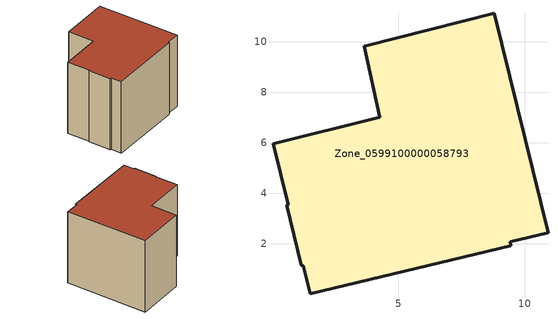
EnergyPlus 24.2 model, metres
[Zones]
Zone_0599100000058793
 floor ground (C_G): 10.92,2.43 9.43,2.07 9.45,1.92 1.52,0.02 1.24,1.12 1.15,1.15 0.58,3.53 0.64,3.55 0.04,5.96 4.27,7.01 3.64,9.81 8.8,11.12 z0
 wall outside (C_F): 9.43,2.07 10.92,2.43 8.8,11.12 3.64,9.81 4.27,7.01 0.04,5.96 0.64,3.55 0.58,3.53 1.15,1.15 1.24,1.12 1.52,0.02 9.45,1.92 9.43,2.07 z0:8.12
 roof outside (C_R): 0.58,3.53 1.15,1.15 1.24,1.12 1.52,0.02 9.45,1.92 9.43,2.07 10.92,2.43 8.8,11.12 3.64,9.81 4.27,7.01 0.04,5.96 0.64,3.55 z8.12
[BUILDING]
Pand.0599100000058793: North Axis=0; Terrain=City; Loads Convergence Tolerance Value=0.04; Temperature Convergence Tolerance Value=0.4; Solar Distribution=FullExterior; Maximum Number of Warmup Days=25; Minimum Number of Warmup Days=1
[Site:Location]
Rotterdam.The.Hague.AP_ZH_NLD Design_Conditions: Latitude=51.96; Longitude=4.45; Time Zone=1; Elevation=-4.5
[SITE:GROUNDTEMPERATURE:BUILDINGSURFACE]
18, 18, 18, 18, 18, 18, 18, 18, 18, 18, 18, 18
[MATERIAL] Thermal Absorptance=0.9; Solar Absorptance=0.7; Visible Absorptance=0.7
Name | Roughness | Thickness | Conductivity | Density | Specific Heat
G.TC.1965-1974 | MediumSmooth | 0.15 | 0.882353 | 540 | 1210
F.TC.1965-1974 | Rough | 0.3 | 0.697674 | 1920 | 840
R.TC.1965-1974 | MediumRough | 0.2 | 0.232558 | 1500 | 1000
[CONSTRUCTION]
C_G: G.TC.1965-1974
C_F: F.TC.1965-1974
C_R: R.TC.1965-1974
[ZONE]
Zone_0599100000058793: Type=1; Multiplier=1; Ceiling Height=Autocalculate; Volume=Autocalculate; Floor Area=autocalculate; Part of Total Floor Area=Yes
[ZONEINFILTRATION:DESIGNFLOWRATE]
Infil_Zone_0599100000058793: Zone or ZoneList or Space or SpaceList=Zone_0599100000058793; Schedule=AlwaysOn; Design Flow Rate Calculation Method=Flow/Area; Flow Rate per Floor Area=0.003; Constant Term Coefficient=1; Temperature Term Coefficient=0; Velocity Term Coefficient=0; Velocity Squared Term Coefficient=0
[HVACTEMPLATE:ZONE:IDEALLOADSAIRSYSTEM]
Zone_0599100000058793: Maximum Heating Supply Air Temperature=50; Minimum Cooling Supply Air Temperature=13; Maximum Heating Supply Air Humidity Ratio=0.0156; Minimum Cooling Supply Air Humidity Ratio=0.0077; Heating Limit=NoLimit; Cooling Limit=NoLimit; Dehumidification Control Type=ConstantSensibleHeatRatio; Cooling Sensible Heat Ratio=0.7; Dehumidification Setpoint=60; Humidification Control Type=None; Humidification Setpoint=30; Outdoor Air Method=None; Outdoor Air Flow Rate per Person=0.00944; Outdoor Air Flow Rate per Zone Floor Area=0; Outdoor Air Flow Rate per Zone=0; Demand Controlled Ventilation Type=None; Outdoor Air Economizer Type=NoEconomizer; Heat Recovery Type=None; Sensible Heat Recovery Effectiveness=0.7; Latent Heat Recovery Effectiveness=0.65
[ZONECONTROL:THERMOSTAT]
ThermostatControl_Zone_0599100000058793: Zone or ZoneList=Zone_0599100000058793; Control Type Schedule=DualSetpointControlType; Control 1=Thermostat_Zone_0599100000058793; Temperature Difference Between Cutout And Setpoint=0
[THERMOSTATSETPOINT:DUALSETPOINT]
Thermostat_Zone_0599100000058793: Heating Setpoint Temperature Schedule=HeatingSetpoint_Zone_0599100000058793; Cooling Setpoint Temperature Schedule=CoolingSetpoint_Zone_0599100000058793
[SCHEDULE:COMPACT]
HeatingSetpoint_Zone_0599100000058793: Through: 12/31, For: AllDays, Until: 24:00, 21
CoolingSetpoint_Zone_0599100000058793: Through: 12/31, For: AllDays, Until: 24:00, 24
DualSetpointControlType: Through: 12/31, For: AllDays, Until: 24:00, 4
AlwaysOn: Through: 12/31, For: AllDays, Until: 24:00, 1
